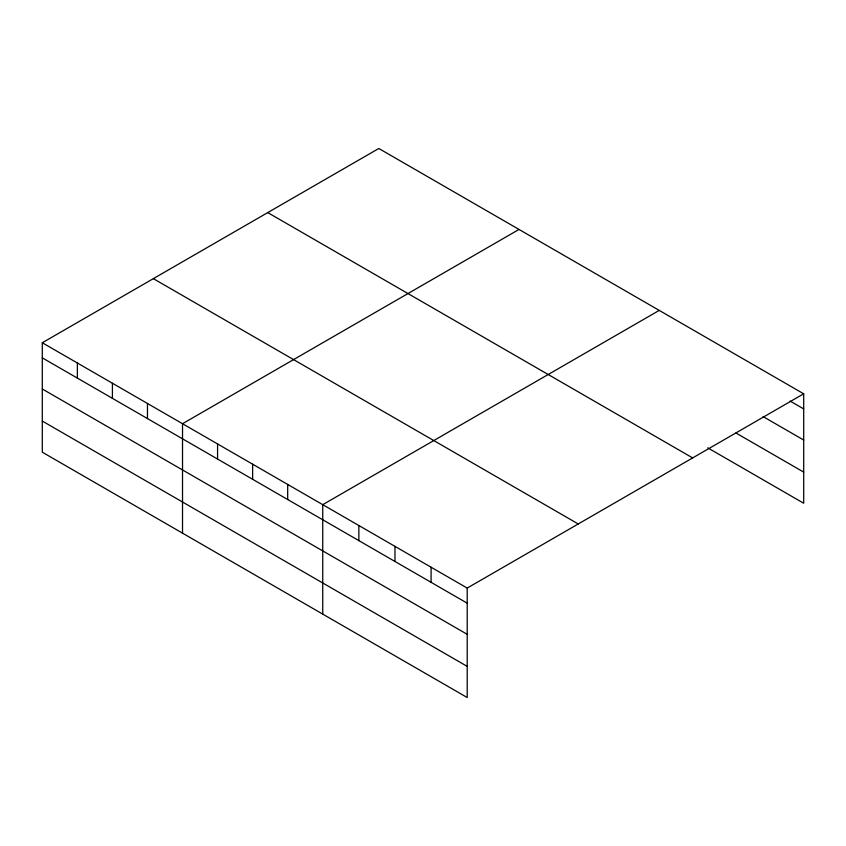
<?xml version="1.0" encoding="UTF-8"?>
<svg xmlns="http://www.w3.org/2000/svg" width="846" height="846" viewBox="0 0 846 846"><rect width="100%" height="100%" fill="white"/><g stroke="black" fill="none" stroke-linecap="round" stroke-linejoin="round"><path stroke-width="1.27" d="M42.3 342.757L467.204 588.076L467.204 697.516L42.3 452.198L42.3 342.757L378.797 148.484L803.7 393.802L803.7 503.243L707.764 447.851M519.01 229.446L182.525 423.719L182.525 533.149M659.235 310.397L322.738 504.671L322.738 614.101M467.204 588.076L803.7 393.802M790.153 401.089L803.7 408.914M763.071 416.581L803.7 440.036M735.978 433.015L803.7 472.11M267.748 212.6L692.663 457.919M153.338 278.651L578.252 523.97M42.3 357.858L467.204 603.177M42.3 388.991L467.204 634.31M42.3 421.065L467.204 666.384M431.09 567.222L431.09 582.334M394.976 546.379L394.976 561.48M358.852 525.525L358.852 540.626M287.682 484.43L287.682 499.531M252.626 464.19L252.626 479.291M217.57 443.949L217.57 459.061M147.468 403.479L147.468 418.58M112.412 383.238L112.412 398.339M77.356 362.997L77.356 378.099"/></g></svg>
